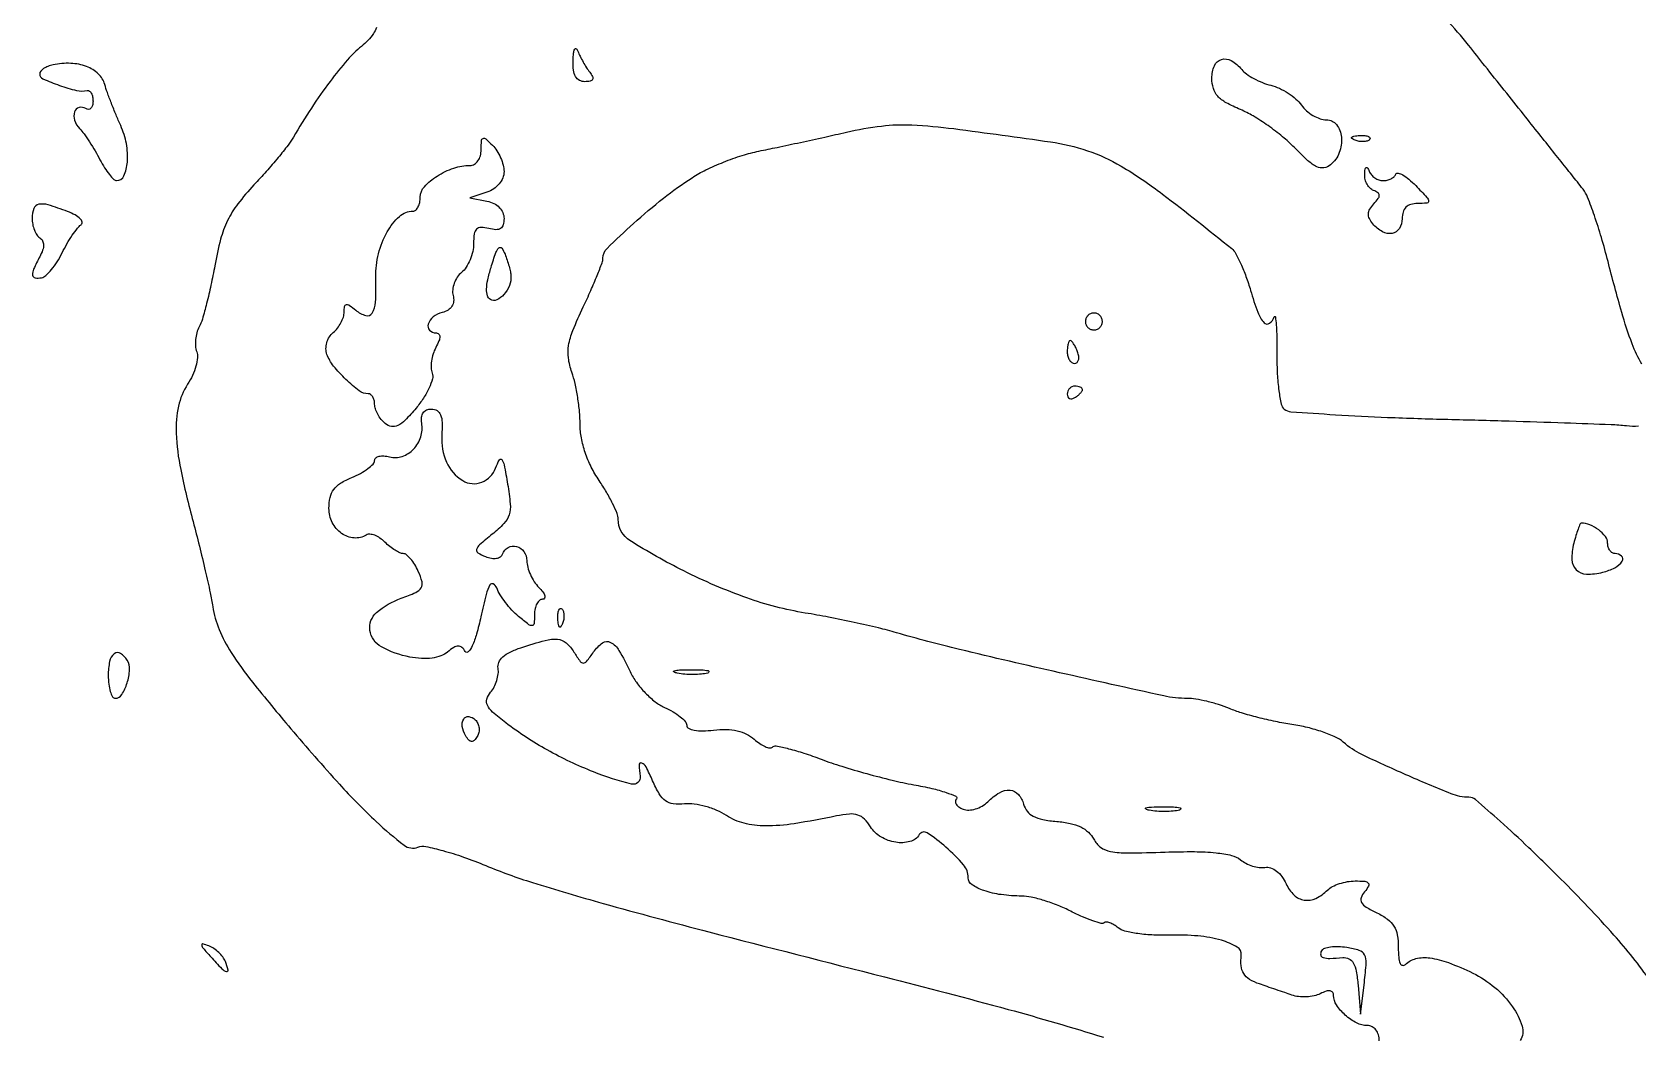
# Model space of a CAD drawing. Extents: x 0 to 5034, y 0 to 2560.
# Drawn here: x 4021 to 4232, y 578.8 to 710.5 of the extents above; entities that cross this region are included whole.
import ezdxf

# ---------------------------------------------------------------- set-up
doc = ezdxf.new("R2010")
doc.units = 0

msp = doc.modelspace()

# ---------------------------------------------------------------- linework, layer by layer
for points in [[(4066.253679, 711.113965, -0.052267), (4065.840935, 710.312047, -0.045389), (4065.152119, 709.443486, -0.035783), (4064.263856, 708.635589, 0.048765), (4062.440042, 706.888312, 0.016687), (4060.146477, 704.028771, 0.015659), (4057.697117, 700.534099, 0.013351), (4055.331867, 696.704734, -0.032965), (4054.628494, 695.65991, -0.00798), (4053.327251, 694.032136, -0.008152), (4051.77105, 692.209248, -0.008022), (4050.148001, 690.42809, 0.024762), (4048.028183, 687.939342, 0.050988), (4046.683538, 685.766275, 0.048458), (4045.766412, 683.295182, 0.020377), (4044.999627, 679.83037, -0.008497), (4044.498709, 677.28135, -0.009647), (4043.930248, 674.857096, -0.008945), (4043.372034, 672.820409, -0.051757), (4042.949707, 671.789533, 0.056004), (4042.642396, 671.020912, 0.042393), (4042.47629, 670.12701, 0.04337), (4042.465486, 669.249027, 0.073137), (4042.626166, 668.531812, -0.11775), (4042.730297, 667.747447, -0.042604), (4042.519324, 666.63603, -0.039357), (4042.070232, 665.411145, -0.037504), (4041.428691, 664.250824, 0.09325), (4040.234219, 661.378321, 0.062032), (4039.933409, 657.81459, 0.041442), (4040.521635, 653.038076, 0.013952), (4042.145487, 646.203558, -0.004236), (4042.972858, 642.999432, -0.004084), (4043.756303, 639.742487, -0.00404), (4044.399794, 636.862337, -0.014852), (4044.737772, 635.026187, 0.059987), (4045.570117, 632.043784, 0.044381), (4047.155104, 629.004467, 0.026893), (4049.950987, 625.114327, 0.006513), (4054.994439, 619.003195, 0.007952), (4061.377546, 611.709263, 0.021472), (4066.206131, 606.806178, 0.023633), (4069.86716, 603.70461, 0.261211), (4071.698776, 603.437904, -0.142712), (4072.710145, 603.521937, -0.016052), (4074.976272, 602.984846, -0.018436), (4077.68556, 602.141767, -0.013983), (4080.591195, 601.026413, 0.023045), (4086.747064, 598.790523, 0.00754), (4096.007979, 596.054813, 0.004751), (4109.930847, 592.311443, 0.001153), (4133, 586.400157, -0.00434), (4149.223276, 582.13271, -0.009067), (4161.76006, 578.472931, -0.009498)], [(4232.479981, 666.873961, -0.036212), (4231.220641, 669.56031, -0.022705), (4229.846267, 673.699621, -0.006127), (4228.048584, 680.378723, 0.00928), (4227.183459, 683.514097, 0.011244), (4226.252053, 686.419059, 0.009924), (4225.369254, 688.818075, 0.072786), (4224.765615, 689.877831, 0.001868), (4224.019519, 690.825746, 0.000297), (4222.549899, 692.676353, 0.000329), (4220.81566, 694.85457, 0.000288), (4219, 697.129279, -0.000383), (4216.933462, 699.719299, -0.000214), (4214.422392, 702.874174, -0.000213), (4211.886391, 706.065967, -0.000347), (4209.735802, 708.77892, 0.022755), (4206.763615, 712.201453, 0.042456)], [(4233.603872, 585.862192, 0.030692), (4228.833608, 591.89033, 0.01366), (4221.864939, 599.25, 0.0058), (4217.648166, 603.369762, 0.008808), (4213.879778, 606.842188, 0.004234), (4210.628797, 609.684696, 0.179387), (4209.778239, 610, -0.096133), (4207.427422, 610.4562, -0.007466), (4201.493129, 612.953212, -0.008734), (4195.697103, 615.616215, -0.070595), (4193.26948, 617.238518, 0.076449), (4192.256924, 617.89825, 0.023451), (4190.555914, 618.573655, 0.022863), (4188.554223, 619.160882, 0.023187), (4186.516612, 619.559677, -0.014477), (4184.371868, 619.940788, -0.011026), (4182.046961, 620.477462, -0.011175), (4179.888451, 621.077785, -0.025547), (4178.29873, 621.648543, 0.021933), (4176.893093, 622.164702, 0.017706), (4175.343997, 622.597857, 0.018057), (4173.883572, 622.895629, 0.043205), (4172.782119, 622.982461, -0.056031), (4169.677719, 623.307304, -0.001444), (4155.981718, 626.356964, -0.003297), (4142.85098, 629.4117, -0.011996), (4134.575034, 631.605829, 0.012134), (4132.189676, 632.237539, 0.0054), (4129.018485, 632.959406, 0.005341), (4125.644029, 633.651654, 0.007196), (4122.575034, 634.201437, -0.045007), (4114.90972, 636.181772, -0.03051), (4106.611059, 639.727395, -0.024585), (4099.548844, 643.714299, -0.257393), (4098, 646.523685, 0.096935), (4097.85174, 647.281238, 0.017867), (4097.265625, 648.585767, 0.018584), (4096.457083, 650.082974, 0.015979), (4095.5, 651.595138, -0.033834), (4094.458786, 653.377965, -0.033751), (4093.666571, 655.286366, -0.035142), (4093.166683, 657.198223, -0.046405), (4093, 658.990324, 0.023881), (4092.921238, 660.638448, 0.015588), (4092.680655, 662.527454, 0.015686), (4092.329936, 664.358762, 0.028717), (4091.912868, 665.820103, -0.049329), (4091.458216, 667.703654, -0.077958), (4091.486951, 669.361591, -0.054041), (4092.053613, 671.325496, -0.013249), (4093.412868, 674.407401, 0.006191), (4094.403846, 676.571062, 0.008433), (4095.24003, 678.547463, 0.005921), (4095.889634, 680.214679, 0.090167), (4096, 680.821712, -0.202219), (4096.539851, 682.101942, -0.009565), (4100.019923, 685.367134, -0.016395), (4103.95105, 688.689281, -0.022621), (4107.702059, 691.387675, -0.032404), (4109.516305, 692.411066, -0.017788), (4111.853105, 693.435713, -0.017667), (4114.30867, 694.310788, -0.026895), (4116.5, 694.877864, 0.002407), (4118.875411, 695.369936, 0.001137), (4121.936221, 696.026648, 0.001127), (4125.137, 696.728562, 0.001591), (4127.985008, 697.369358, -0.025869), (4132.60923, 698.176322, -0.04215), (4136.587606, 698.32276, -0.020934), (4142.106435, 697.828503, -0.002262), (4154.793905, 696.09609, -0.047219), (4159.643145, 694.93713, -0.050804), (4164.063982, 692.907044, -0.030501), (4169.529677, 689.223756, -0.006371), (4178.61366, 682.075434, -0.100027), (4179.125971, 681.457168, -0.017469), (4179.798112, 680.09241, -0.018349), (4180.481658, 678.410394, -0.015551), (4181.081975, 676.587934, 0.016605), (4182.038113, 673.705713, 0.095154), (4182.866751, 672.333484, 0.384763), (4183.579422, 672.259673, 0.15565), (4184.206005, 673.118016, -0.787311), (4184.346226, 673.106088, -0.021644), (4184.457649, 672.085439, -0.012439), (4184.52854, 670.339506, -0.005512), (4184.539339, 668.032878, 0.01519), (4184.597926, 665.595917, 0.020631), (4184.808097, 663.405822, 0.018068), (4185.116347, 661.642481, 0.168811), (4185.509504, 660.992011, 0.156731), (4186.379791, 660.642658, 0.002088), (4192.241549, 660.251545, 0.005728), (4199.083016, 659.902387, 0.003703), (4207.009504, 659.647636, -0.001116), (4215.074024, 659.43021, -0.001517), (4222.350733, 659.195663, -0.001002), (4228.459723, 658.967932, -0.017139), (4230.461078, 658.820487, 0.038503), (4232.053814, 658.771343, 0.127161)], [(4198, 578, 0.071973), (4197.885957, 578.788161, 0.094927), (4197.553571, 579.431818, 0.107897), (4197.046083, 579.850552, 0.119287), (4196.428571, 580, -0.120416), (4195.024996, 580.342999, -0.06276), (4193.534252, 581.373219, -0.063722), (4192.378988, 582.707928, -0.147604), (4192, 583.963755, 0.15279), (4191.87342, 584.368313, 0.211713), (4191.553044, 584.563444, 0.114307), (4191.012705, 584.510413, 0.034926), (4190.25, 584.192183, -0.064222), (4189.433938, 583.906415, -0.039933), (4188.426563, 583.776004, -0.039526), (4187.394057, 583.807086, -0.05635), (4186.5, 584.0086, 0.000561), (4185.572502, 584.329555, 0.000301), (4184.426562, 584.72389, 0.000299), (4183.256879, 585.124827, 0.000468), (4182.25, 585.468232, -0.055033), (4180.964585, 586.06978, -0.115043), (4180.181201, 586.839711, -0.118602), (4179.833042, 587.859885, -0.060644), (4179.871626, 589.220143, 0.30817), (4179.345743, 590.313339, 0.061874), (4177.248389, 591.20246, 0.047177), (4174.176697, 591.771209, 0.030376), (4170.554081, 591.872915, -0.019852), (4168.354894, 591.888381, -0.023276), (4166.278597, 592.082609, -0.023074), (4164.563557, 592.405259, -0.115669), (4163.694908, 592.838241, 0.035467), (4163.132044, 593.241624, 0.051343), (4162.581156, 593.506593, 0.06439), (4162.12015, 593.608292, 0.222024), (4161.839777, 593.506443, -0.269054), (4161.474472, 593.409367, -0.016637), (4160.359822, 593.753183, -0.021034), (4158.996807, 594.288954, -0.013724), (4157.470344, 595.015119, 0.022766), (4155.79353, 595.775949, 0.019793), (4153.97505, 596.420952, 0.02026), (4152.28152, 596.872838, 0.053767), (4151.038558, 597.013655, -0.031515), (4148.322119, 597.199719, -0.049851), (4146.051876, 597.733718, -0.064944), (4144.492541, 598.506952, -0.250222), (4144, 599.42954, 0.179765), (4143.376656, 601.107291, 0.034937), (4141.063232, 603.439731, 0.034825), (4138.597448, 605.314328, 0.422094), (4137.550677, 605.081997, -0.190514), (4136.333126, 604.17414, -0.106091), (4134.457898, 604.075036, -0.094782), (4132.524083, 604.775659, -0.119554), (4131.167854, 606.10283, 0.055898), (4130.349338, 607.136133, 0.120529), (4129.489219, 607.662634, 0.09917), (4128.370443, 607.788118, 0.030271), (4126.677307, 607.538244, -0.012864), (4121.130172, 606.521271, -0.039988), (4117.342018, 606.234114, -0.060284), (4114.534826, 606.585985, -0.084915), (4112.230516, 607.59998, 0.045531), (4110.982452, 608.270446, 0.032833), (4109.489611, 608.792353, 0.033391), (4107.991233, 609.102218, 0.059518), (4106.734116, 609.125191, -0.052993), (4105.237498, 609.133069, -0.129558), (4104.217771, 609.527216, -0.105514), (4103.399317, 610.434387, -0.02852), (4102.523258, 612.172967, 0.016361), (4101.665085, 613.984306, 0.191704), (4101.087202, 614.4879, 0.525583), (4100.744706, 614.238282, 0.032458), (4100.881579, 612.75, -0.535239), (4099.767862, 611.723811, -0.035101), (4094.775738, 613.31487, -0.032259), (4088.681835, 616.207656, -0.03589), (4083.235339, 619.771747, -0.016075), (4081.508645, 621.177643, -0.09852), (4080.808922, 622.081287, -0.193633), (4080.744864, 622.88076, -0.097847), (4081.23528, 623.783495, 0.055075), (4081.698863, 624.486945, 0.042329), (4082.047184, 625.339077, 0.043434), (4082.237375, 626.2033, 0.074544), (4082.223383, 626.939355, -0.148728), (4082.322667, 627.714, -0.103913), (4082.844789, 628.430334, -0.071781), (4083.81008, 629.077418, -0.032657), (4085.223442, 629.645118, -0.012856), (4088.411684, 630.5998, -0.087331), (4090.043046, 630.748684, -0.159899), (4091.158644, 630.276594, -0.073913), (4092.192151, 629.063926, 0.014635), (4093.003421, 627.845732, 0.244851), (4093.421791, 627.631231, 0.229319), (4093.854571, 627.844217, 0.012902), (4094.769047, 629.080655, -0.084961), (4095.955822, 630.279049, -0.286001), (4097.009453, 630.346178, -0.139242), (4098.106261, 629.282196, -0.020207), (4099.567128, 626.49978, 0.046722), (4100.400692, 625.097896, 0.034172), (4101.565382, 623.70988, 0.03482), (4102.86297, 622.537537, 0.062181), (4104.093888, 621.798147, -0.028311), (4105.206537, 621.228295, -0.037085), (4106.14633, 620.579716, -0.04061), (4106.812417, 619.947414, -0.184615), (4107, 619.456689, 0.283801), (4107.243589, 619.062101, 0.071546), (4107.991834, 618.812621, 0.048945), (4109.121431, 618.720732, 0.024899), (4110.544612, 618.815415, -0.034461), (4112.197654, 618.8937, -0.050132), (4113.645364, 618.71656, -0.05716), (4114.874497, 618.287115, -0.071431), (4115.875764, 617.612432, 0.033383), (4116.603834, 617.037011, 0.04994), (4117.31392, 616.646983, 0.063283), (4117.906739, 616.479024, 0.238126), (4118.262857, 616.59619, -0.250002), (4118.742493, 616.742164, -0.012553), (4120.396122, 616.373026, -0.017692), (4122.408534, 615.794103, -0.011638), (4124.681705, 614.993152, 0.014793), (4127.367048, 614.065978, 0.008506), (4130.651703, 613.100587, 0.008494), (4133.987257, 612.242266, 0.014023), (4136.834731, 611.644781, -0.012349), (4139.214118, 611.153822, -0.023489), (4141.094826, 610.622881, -0.025671), (4142.378648, 610.119835, -0.52455), (4142.441603, 609.773539, 0.189782), (4142.299141, 609.446885, 0.156194), (4142.402672, 609.078155, 0.101777), (4142.764552, 608.717049, 0.053818), (4143.331173, 608.426411, 0.102955), (4144.069179, 608.306388, 0.062817), (4144.942652, 608.455819, 0.058938), (4145.813511, 608.837064, 0.06384), (4146.54573, 609.402873, -0.063711), (4148.088911, 610.595969, -0.151606), (4149.48579, 610.923004, -0.198126), (4150.578144, 610.378899, -0.115941), (4151.272231, 609.066991, 0.10655), (4151.733759, 608.154066, 0.103487), (4152.534526, 607.500959, 0.072061), (4153.779525, 607.068846, 0.026955), (4155.615869, 606.816991, -0.031762), (4157.390318, 606.556238, -0.058912), (4158.766871, 606.089199, -0.073384), (4159.783774, 605.406429, -0.090295), (4160.477007, 604.5, 0.117507), (4161.387331, 603.433901, 0.112928), (4162.693666, 602.873555, 0.047746), (4164.959168, 602.680784, 0.006109), (4169.84692, 602.792008, -0.009948), (4173.699498, 602.850087, -0.023956), (4176.546858, 602.699824, -0.031115), (4178.593909, 602.363514, -0.117456), (4179.750544, 601.792067, 0.055173), (4180.469452, 601.318499, 0.042346), (4181.340756, 600.962774, 0.043439), (4182.22475, 600.768668, 0.074423), (4182.978023, 600.783168, -0.127512), (4183.723499, 600.719022, -0.080631), (4184.493511, 600.297956, -0.06834), (4185.202602, 599.571071, -0.052301), (4185.766515, 598.613098, 0.094109), (4186.802828, 597.146636, 0.156634), (4188.148037, 596.484848, 0.15005), (4189.670583, 596.717178, 0.084222), (4191.210123, 597.810123, -0.078991), (4191.839273, 598.266675, -0.037991), (4192.762067, 598.650474, -0.036448), (4193.807659, 598.91227, -0.043145), (4194.822445, 599, -0.018704), (4196.091579, 598.952507, -0.196441), (4196.547425, 598.725094, -0.321846), (4196.58646, 598.325394, -0.041855), (4196.067243, 597.581023, 0.085672), (4195.61918, 596.801716, 0.223886), (4195.675588, 596.174098, 0.126133), (4196.273461, 595.571044, 0.021991), (4197.694799, 594.80414, -0.044001), (4199.086808, 593.972064, -0.098206), (4199.922457, 593.071998, -0.096922), (4200.357691, 591.913164, -0.042093), (4200.492898, 590.266015, 0.020575), (4200.5441, 588.950791, 0.081124), (4200.737652, 588.166486, 0.255258), (4201.05275, 587.918326, 0.242775), (4201.442898, 588.042898, -0.141192), (4202.81026, 588.798557, -0.088565), (4204.648173, 588.886234, -0.058429), (4207.076272, 588.27728, -0.022454), (4210.274627, 586.897232, -0.062131), (4213.183205, 585.006738, -0.064461), (4215.497407, 582.480365, -0.077017), (4216.753462, 579.939561, -0.218104), (4216.514451, 578.023382, 0.128074)]]:
    msp.add_lwpolyline(points, format="xyb")
for points in [[(4094.256717, 705.25, -0.04693), (4094.6363, 704.664463, -0.242314), (4094.638507, 704.290345, -0.234996), (4094.333522, 704.063453, -0.044529), (4093.622445, 704, -0.121902), (4092.906619, 704.177153, -0.144526), (4092.409311, 704.661578, -0.098532), (4092.135022, 705.503271, -0.03684), (4092.078947, 706.75, -0.016978), (4092.14239, 707.761279, -0.093511), (4092.294265, 708.283373, -0.491596), (4092.493713, 708.321199, -0.123079), (4092.71322, 708, 0.024531), (4092.997251, 707.334931, 0.014696), (4093.395694, 706.573437, 0.014699), (4093.837886, 705.837174, 0.024679)], [(4179.918573, 705.598113, 0.0663), (4180.55248, 705.012678, 0.029358), (4181.522896, 704.411604, 0.028421), (4182.640937, 703.886568, 0.03409), (4183.7463, 703.527539, -0.0477), (4184.865417, 703.130113, -0.034438), (4186.024916, 702.488509, -0.035023), (4187.051573, 701.717276, -0.06145), (4187.761986, 700.929426, 0.059654), (4188.422825, 700.191257, 0.047956), (4189.287271, 699.566769, 0.049572), (4190.21372, 699.141083, 0.083103), (4191.056704, 699, -0.231713), (4192.375176, 698.354319, -0.143423), (4193.020084, 696.716493, -0.114129), (4192.739007, 694.678641, -0.129145), (4191.592499, 693.076767, -0.138927), (4190.71994, 692.690621, -0.147417), (4189.796571, 692.832231, -0.073322), (4188.626436, 693.617878, -0.015267), (4186.842499, 695.341479, 0.027534), (4185.289319, 696.770179, 0.018771), (4183.380297, 698.224701, 0.018957), (4181.426995, 699.492308, 0.035789), (4179.75, 700.33613, -0.026376), (4177.868169, 701.239076, -0.083039), (4176.770557, 702.101211, -0.112245), (4176.196431, 703.113945, -0.073174), (4176, 704.448973, -0.099549), (4176.331407, 706.097013, -0.225891), (4177.256237, 706.923963, -0.207424), (4178.550944, 706.762865, -0.086523)], [(4023.75, 706.215299, 0.042351), (4023.080275, 706.016462, 0.055077), (4022.514062, 705.719307, 0.066558), (4022.126271, 705.374868, 0.179804), (4022, 705.035084, 0.295817), (4022.428401, 704.374349, 0.020505), (4024.589492, 703.51285, 0.026335), (4026.852041, 702.848326, 0.112557), (4028.25, 702.835962, -0.21569), (4028.535429, 702.775261, -0.111224), (4028.779687, 702.493853, -0.076778), (4028.945197, 702.026039, -0.046733), (4029, 701.440983, -0.06068), (4028.932339, 700.885513, -0.129571), (4028.726548, 700.50893, -0.191518), (4028.42208, 700.36763, -0.153598), (4028.069098, 700.457295, 0.201674), (4027.170034, 700.598297, 0.261445), (4026.57256, 700.03734, 0.158958), (4026.583486, 698.923588, 0.108608), (4027.240809, 697.83062, -0.032177), (4027.822115, 697.131283, -0.012091), (4028.546938, 696.083057, -0.011919), (4029.283398, 694.900422, -0.014193), (4029.91898, 693.75, 0.020445), (4030.518176, 692.69676, 0.028194), (4031.145451, 691.807812, 0.027711), (4031.722937, 691.157667, 0.199877), (4032.101592, 691, 0.298021), (4033.061397, 691.627847, 0.084708), (4033.512082, 693.444128, 0.064524), (4033.379863, 695.860783, 0.060256), (4032.638696, 698.224151, -0.00769), (4032.02733, 699.635106, -0.006233), (4031.413944, 701.166229, -0.006305), (4030.8837, 702.5924, -0.016205), (4030.547163, 703.639607, 0.136852), (4029.699056, 705.021195, 0.096804), (4028.143788, 705.985952, 0.080975), (4026.072164, 706.407229, 0.060818)], [(4083, 692.18806, -0.096867), (4082.837585, 691.357589, -0.077346), (4082.367149, 690.573938, -0.072245), (4081.644753, 689.925469, -0.067126), (4080.75, 689.489682), (4078.5, 688.746101), (4080.75, 688.3035, -0.065296), (4081.66519, 687.995496, -0.084412), (4082.383526, 687.478896, -0.093431), (4082.839985, 686.800952, -0.101916), (4083, 686.024069, -0.065919), (4082.889565, 685.190052, -0.183593), (4082.548976, 684.719412, -0.161861), (4081.947141, 684.559132, -0.048818), (4081, 684.710251, 0.054652), (4079.983913, 684.860267, 0.206754), (4079.398043, 684.632775, 0.166319), (4079.084562, 684.004851, 0.033366), (4079, 682.739076, -0.054952), (4078.884188, 681.688508, -0.043127), (4078.538953, 680.594921, -0.044428), (4078.031791, 679.622625, -0.077275), (4077.430477, 678.942301, 0.071938), (4076.864101, 678.315051, 0.059702), (4076.455173, 677.513102, 0.061567), (4076.257422, 676.665895, 0.090775), (4076.314302, 675.906107, -0.086907), (4076.377282, 675.14352, -0.120616), (4076.155296, 674.497645, -0.114177), (4075.647666, 674.003138, -0.072415), (4074.883825, 673.679871, 0.102756), (4073.702365, 673.093677, 0.150816), (4073.046384, 672.147185, 0.267999), (4073.220131, 671.359149, 0.210555), (4074.035184, 671, -0.173972), (4074.413991, 670.864082, -0.223604), (4074.570305, 670.533623, -0.098968), (4074.455239, 669.952365, -0.024672), (4074.03877, 669.072442, 0.046957), (4073.684634, 668.229081, 0.040334), (4073.47167, 667.29033, 0.042269), (4073.42, 666.40002, 0.085178), (4073.556844, 665.712461, -0.160397), (4073.593654, 664.951309, -0.04037), (4073.161835, 663.770014, -0.037044), (4072.420458, 662.429575, -0.03007), (4071.440251, 661.111362, -0.01803), (4070.016439, 659.538062, -0.08453), (4069.034107, 658.821048, -0.163439), (4068.210269, 658.706762, -0.12732), (4067.386993, 659.093788, -0.051729), (4066.856267, 659.635986, -0.042436), (4066.407429, 660.31141, -0.04411), (4066.100324, 661.011222, -0.081523), (4066, 661.622445, 0.059584), (4065.936996, 662.149262, 0.078463), (4065.751197, 662.595343, 0.096794), (4065.47607, 662.894095, 0.159727), (4065.15301, 663, -0.1622), (4063.984201, 663.389405, -0.029987), (4062.229617, 664.87675, -0.032843), (4060.607542, 666.646006, -0.080578), (4059.74003, 668.176887, -0.089075), (4059.608836, 668.91006, -0.069429), (4059.721389, 669.713112, -0.068507), (4060.052447, 670.465152, -0.081828), (4060.559441, 671.049332, 0.053965), (4061.110688, 671.617541, 0.042931), (4061.576836, 672.334319, 0.044349), (4061.895443, 673.083377, 0.078541), (4062, 673.744889, -0.04144), (4062.061369, 674.484078, -0.323671), (4062.293203, 674.712998, -0.19564), (4062.696916, 674.617027, -0.018236), (4063.524166, 673.979944, 0.097206), (4064.84016, 673.262857, 0.344872), (4065.681305, 673.578585, 0.126237), (4066.125775, 675.034124, 0.016325), (4066.167041, 678.314706, -0.065509), (4066.510263, 681.400771, -0.067505), (4067.640082, 684.259322, -0.079212), (4069.259482, 686.30632, -0.188021), (4071.038955, 687, 0.184245), (4071.40583, 687.13994, 0.09038), (4071.717693, 687.540349, 0.070247), (4071.929048, 688.135597, 0.050273), (4072, 688.839485, -0.189083), (4072.536516, 690.207491, -0.064386), (4074.20568, 691.598336, -0.059969), (4076.393649, 692.64529, -0.081809), (4078.547053, 693, 0.140435), (4079.10284, 693.159244, 0.100594), (4079.574644, 693.606418, 0.08531), (4079.891598, 694.277104, 0.067921), (4080, 695.071429, -0.015801), (4080.037548, 696.259279, -0.293958), (4080.25, 696.547619, -0.279599), (4080.610465, 696.481543, -0.014708), (4081.5, 695.642857, -0.055298), (4082.074293, 694.925247, -0.038722), (4082.559375, 694.00926, -0.039128), (4082.890796, 693.046086, -0.063381)], [(4196.729167, 696.395833, -0.126455), (4196.402231, 696.202593, -0.060344), (4195.916927, 696.123424, -0.05415), (4195.359369, 696.160852, -0.051402), (4194.8125, 696.316886, -0.054073), (4194.395823, 696.538436, -0.470617), (4194.37858, 696.720685, -0.168741), (4194.670344, 696.862007, -0.018894), (4195.416667, 696.921053, -0.028489), (4196.112848, 696.910055, -0.077125), (4196.592839, 696.799335, -0.208169), (4196.77538, 696.614691, -0.296942)], [(4198.5, 691, 0.05871), (4199.034686, 691.063, 0.058864), (4199.539583, 691.248541, 0.064608), (4199.940781, 691.522305, 0.117454), (4200.166667, 691.846097, -0.37489), (4200.461244, 691.998767, -0.070367), (4201.073383, 691.754488, -0.045587), (4201.884725, 691.185845, -0.024033), (4202.785276, 690.346097, -0.005192), (4204.26609, 688.793949, -0.16275), (4204.483291, 688.318888, -0.419986), (4204.264414, 688.053189, -0.021627), (4203.035276, 688, 0.069614), (4202.140644, 687.874836, 0.125312), (4201.504409, 687.504333, 0.126923), (4201.127912, 686.878576, 0.072413), (4201, 686, -0.138752), (4200.634388, 684.70786, -0.21461), (4199.69014, 684.0667, -0.171827), (4198.400014, 684.283689, -0.093044), (4197.146238, 685.323794, -0.060276), (4196.699467, 686.017277, -0.125773), (4196.571636, 686.642496, -0.122227), (4196.758419, 687.264325, -0.055227), (4197.273794, 687.948794, 0.028271), (4197.851619, 688.63592, 0.165538), (4197.995561, 689.078294, 0.24315), (4197.815176, 689.416021, 0.063019), (4197.25, 689.708333, -0.107754), (4196.778092, 690.008237, -0.071702), (4196.390378, 690.521615, -0.067138), (4196.142309, 691.161954, -0.070833), (4196.078947, 691.833333, -0.019378), (4196.13627, 692.497581, -0.209411), (4196.271124, 692.723735, -0.436971), (4196.443361, 692.68816, -0.039934), (4196.662281, 692.25, 0.08298), (4196.954689, 691.772113, 0.064791), (4197.41017, 691.367188, 0.064977), (4197.952585, 691.093338, 0.084643)], [(4021, 686.059017, 0.047002), (4021.07428, 685.270581, 0.046372), (4021.294544, 684.506159, 0.050306), (4021.618121, 683.875031, 0.11119), (4022.002704, 683.498329, -0.133099), (4022.371313, 683.104695, -0.122593), (4022.505409, 682.566002, -0.085757), (4022.384834, 681.86817, -0.037319), (4022.002704, 681.005053, 0.015643), (4021.203581, 679.392582, 0.128794), (4021.064026, 678.592322, 0.344311), (4021.395999, 678.233623, 0.090462), (4022.233364, 678.25, 0.136075), (4022.805322, 678.540878, 0.033815), (4023.537512, 679.307813, 0.032066), (4024.286022, 680.333309, 0.027413), (4024.941059, 681.5, -0.016218), (4025.579526, 682.699276, -0.017574), (4026.278529, 683.822196, -0.017331), (4026.941742, 684.73835, -0.077085), (4027.423811, 685.192584, 0.304058), (4027.564196, 685.545462, 0.146064), (4027.319026, 685.992337, 0.07165), (4026.647922, 686.48771, 0.032385), (4025.651016, 686.942584, 0.015776), (4023.108703, 687.818427, 0.122599), (4021.865418, 687.888429, 0.265784), (4021.222258, 687.338637, 0.0862)], [(4083.914402, 678.5, -0.107083), (4083.710873, 677.22615, -0.085717), (4082.991438, 676.033547, -0.105479), (4082.051017, 675.323377, -0.252731), (4081.205705, 675.372867, -0.18648), (4080.826152, 675.873706, -0.075295), (4080.713576, 676.738387, -0.049439), (4080.861314, 677.967346, -0.019839), (4081.293944, 679.606097, -0.008988), (4081.925653, 681.539766, -0.119532), (4082.32802, 682.165213, -0.453572), (4082.704093, 682.131104, -0.063576), (4083.129757, 681.355115, -0.01388), (4083.413119, 680.571514, -0.012758), (4083.661236, 679.75119, -0.012875), (4083.844915, 679.008501, -0.040468)], [(4159.552786, 673.08541, 0.099038), (4159.401684, 672.679226, 0.097945), (4159.417584, 672.244476, 0.097945), (4159.597789, 671.848514, 0.099038), (4159.91459, 671.552786, 0.099038), (4160.320774, 671.401684, 0.097945), (4160.755524, 671.417584, 0.097945), (4161.151486, 671.597789, 0.099038), (4161.447214, 671.91459, 0.099038), (4161.598316, 672.320774, 0.097945), (4161.582416, 672.755524, 0.097945), (4161.402211, 673.151486, 0.099038), (4161.08541, 673.447214, 0.099038), (4160.679226, 673.598316, 0.097945), (4160.244476, 673.582416, 0.097945), (4159.848514, 673.402211, 0.099038)], [(4157, 668.5, 0.062722), (4157.07223, 667.926468, 0.08088), (4157.284531, 667.440625, 0.098158), (4157.599211, 667.115494, 0.152681), (4157.968615, 667, 0.184534), (4158.289193, 667.122486, 0.147206), (4158.483616, 667.440625, 0.100118), (4158.511135, 667.925634, 0.055937), (4158.361626, 668.5, 0.02136), (4158.112506, 669.074558, 0.030395), (4157.839659, 669.559375, 0.030693), (4157.579329, 669.912889, 0.222225), (4157.393011, 670, 0.289661), (4157.241071, 669.903916, 0.046727), (4157.115447, 669.559375, 0.039339), (4157.028469, 669.074824, 0.024748)], [(4157, 662.940983, 0.108972), (4157.078288, 662.586039, 0.182303), (4157.29375, 662.3746, 0.161196), (4157.6179, 662.343488, 0.082592), (4158, 662.5, 0.029505), (4158.382774, 662.768994, 0.035638), (4158.70625, 663.066025, 0.038439), (4158.934461, 663.34829, 0.151918), (4159, 663.559017, 0.210953), (4158.92554, 663.727648, 0.081139), (4158.70625, 663.870461, 0.061769), (4158.382849, 663.967655, 0.042167), (4158, 664, 0.105053), (4157.618444, 663.918938, 0.099167), (4157.29375, 663.688914, 0.09642), (4157.076123, 663.345238, 0.093332)], [(4074.827561, 657.509239, 0.120944), (4075.438464, 654.023058, 0.15485), (4077.579097, 651.589527, 0.234351), (4080.0775, 651.384975, 0.212277), (4081.899566, 653.25, -0.03505), (4082.386342, 654.324193, -0.548821), (4082.718449, 654.347937, -0.112919), (4083.019326, 653.662087, -0.005149), (4083.476434, 651.124552, -0.018877), (4083.817102, 648.522463, -0.098062), (4083.668793, 647.088619, -0.117716), (4082.996842, 645.949428, -0.032607), (4081.450643, 644.542343, 0.009175), (4079.797065, 643.173451, 0.143455), (4079.40132, 642.564106, 0.340133), (4079.578004, 642.101293, 0.046029), (4080.572475, 641.610562, 0.050073), (4081.340124, 641.401126, 0.078511), (4082.022864, 641.394584, 0.104656), (4082.533676, 641.584335, 0.172898), (4082.814257, 641.942771, -0.186406), (4083.536142, 642.816837, -0.197216), (4084.637506, 642.952377, -0.173713), (4085.62083, 642.263682, -0.155184), (4086, 641.071429, 0.066533), (4086.114007, 640.218448, 0.039086), (4086.461607, 639.247768, 0.038394), (4086.969873, 638.314634, 0.052522), (4087.571429, 637.571429, -0.032428), (4088.102231, 636.966917, -0.08714), (4088.366518, 636.461607, -0.216722), (4088.328704, 636.144783, -0.262054), (4088.071429, 636, 0.179624), (4087.662501, 635.848196, 0.091763), (4087.314732, 635.415375, 0.071767), (4087.079204, 634.771275, 0.051866), (4087, 634.009787, -0.019454), (4086.952988, 632.801974, -0.357737), (4086.705466, 632.544097, -0.197877), (4086.261151, 632.667985, -0.007646), (4084.905263, 633.759787, -0.032289), (4084.046513, 634.572349, -0.023555), (4083.198532, 635.576313, -0.023953), (4082.48246, 636.608816, -0.047356), (4082.036663, 637.5, 0.174439), (4081.591408, 638.013237, 0.417169), (4081.154081, 637.887655, 0.062972), (4080.667286, 636.65076, 0.007097), (4079.963803, 633.712162, -0.013772), (4079.38736, 631.438694, -0.036822), (4078.81537, 629.869146, -0.081649), (4078.310437, 629.10848, -0.495157), (4077.908618, 629.14786, 0.074973), (4077.456018, 629.681685, 0.189834), (4076.985104, 629.84969, 0.13439), (4076.409882, 629.671945, 0.031473), (4075.587177, 629.072351, -0.08543), (4074.699015, 628.561132, -0.055083), (4073.543365, 628.276146, -0.047069), (4072.165641, 628.224244, -0.032269), (4070.611445, 628.413115, -0.07942), (4066.884681, 629.748007, -0.235513), (4065.381791, 631.917938, -0.257807), (4066.267537, 634.260604, -0.089668), (4069.498396, 636.135581, 0.018498), (4071.396307, 636.902376, 0.146943), (4072.104322, 637.514337, 0.208707), (4072.227501, 638.304036, 0.042715), (4071.742495, 639.665816, 0.030107), (4071.268482, 640.559397, 0.038564), (4070.7238, 641.314334, 0.042637), (4070.189509, 641.846575, 0.176358), (4069.768056, 642, -0.108955), (4069.317126, 642.099442, -0.030882), (4068.681399, 642.443325, -0.029546), (4067.992646, 642.931579, -0.02742), (4067.347952, 643.509191, 0.04694), (4066.701868, 644.044153, 0.057899), (4066.009389, 644.406522, 0.068797), (4065.376175, 644.554158, 0.162729), (4064.910432, 644.444644, -0.159757), (4063.308165, 644.058077, -0.135658), (4061.666003, 644.65708, -0.122025), (4060.440915, 646.086686, -0.116944), (4060, 647.946067, -0.053576), (4060.154863, 649.38717, -0.106142), (4060.627286, 650.429362, -0.09654), (4061.520897, 651.247323, -0.039031), (4063, 652, 0.026448), (4064.14875, 652.548664, 0.03563), (4065.11875, 653.169988, 0.038557), (4065.810586, 653.774332, 0.196398), (4066, 654.237952, -0.220381), (4066.156402, 654.575563, -0.116126), (4066.5767, 654.79008, -0.078164), (4067.211255, 654.843956, -0.04615), (4067.963232, 654.719866, 0.146276), (4069.623157, 654.777512, 0.121704), (4071.118197, 655.730357, 0.114417), (4072.06121, 657.32766, 0.118878), (4072.187083, 659.153624, -0.068524), (4072.163189, 659.924548, -0.125868), (4072.38088, 660.509504, -0.142849), (4072.828001, 660.87132, -0.099465), (4073.468467, 661, -0.138773), (4074.203052, 660.792116, -0.163418), (4074.664095, 660.239446, -0.087845), (4074.867216, 659.216651, -0.022015)], [(4223.553053, 643.355355, 0.066127), (4223.308471, 641.216243, 0.194182), (4223.877385, 639.877385, 0.194182), (4225.216243, 639.308471, 0.066127), (4227.355355, 639.553053, 0.057725), (4228.945766, 640.153917, 0.126284), (4229.911259, 641.014117, 0.36982), (4229.833937, 641.67382, 0.188609), (4229, 642, -0.138107), (4228.618662, 642.107379, -0.100138), (4228.29375, 642.409197, -0.085896), (4228.074991, 642.860624, -0.070083), (4228, 643.393011, 0.165712), (4227.70921, 644.246314, 0.067617), (4226.825576, 645.118521, 0.064215), (4225.663776, 645.776964, 0.097142), (4224.526621, 646, 0.302848), (4224.378746, 645.901389, 0.010449), (4224.112841, 645.223136, 0.016385), (4223.829849, 644.369082, 0.010324)], [(4090.683114, 632.8125, -0.054073), (4090.461564, 632.395823, -0.470617), (4090.279315, 632.37858, -0.168741), (4090.137993, 632.670344, -0.018894), (4090.078947, 633.416667, -0.028489), (4090.089945, 634.112848, -0.077125), (4090.200665, 634.592839, -0.208169), (4090.385309, 634.77538, -0.296942), (4090.604167, 634.729167, -0.126455), (4090.797407, 634.402231, -0.060344), (4090.876576, 633.916927, -0.05415), (4090.839148, 633.359369, -0.051402)], [(4031, 626, 0.029452), (4031.067761, 624.850616, 0.045939), (4031.273955, 623.88125, 0.057958), (4031.573672, 623.204997, 0.265439), (4031.932612, 623, 0.261036), (4032.778228, 623.473754, 0.061113), (4033.47661, 625.007174, 0.059232), (4033.808988, 626.764124, 0.156821), (4033.505531, 627.991051, 0.112708), (4032.622408, 628.88726, 0.320262), (4031.79405, 628.844481, 0.177015), (4031.183928, 627.846926, 0.04967)], [(4109.761659, 626.31292, -0.041951), (4108.934218, 626.169017, -0.020826), (4107.869594, 626.119272, -0.020511), (4106.754739, 626.159391, -0.028254), (4105.761659, 626.292739, -0.082665), (4105.319562, 626.45659, -0.67161), (4105.339362, 626.605813, -0.053901), (4106.071102, 626.715166, -0.008901), (4107.5, 626.747817, -0.009782), (4108.938425, 626.726931, -0.038992), (4109.814362, 626.62839, -0.417468), (4109.916221, 626.476221, -0.285845)], [(4079.487868, 617.98037, -0.051636), (4079.087434, 617.460944, -0.224971), (4078.734697, 617.324824, -0.198204), (4078.374158, 617.505984, -0.040088), (4077.940983, 618.095492, -0.098573), (4077.501983, 619.272268, -0.180453), (4077.69928, 620.26331, -0.293102), (4078.37763, 620.588475, -0.167068), (4079.225735, 620.174265, -0.090402), (4079.552181, 619.702269, -0.076613), (4079.715237, 619.117308, -0.07681), (4079.694401, 618.511839, -0.09172)], [(4171.761659, 608.31292, -0.041951), (4170.934218, 608.169017, -0.020826), (4169.869594, 608.119272, -0.020511), (4168.754739, 608.159391, -0.028254), (4167.761659, 608.292739, -0.082665), (4167.319562, 608.45659, -0.67161), (4167.339362, 608.605813, -0.053901), (4168.071102, 608.715166, -0.008901), (4169.5, 608.747817, -0.009782), (4170.938425, 608.726931, -0.038992), (4171.814362, 608.62839, -0.417468), (4171.916221, 608.476221, -0.285845)], [(4044.461054, 589.043034, 0.007454), (4045.923667, 587.474514, 0.124247), (4046.52317, 587.100168, 0.58616), (4046.740999, 587.302854, 0.031871), (4046.391296, 588.422681, 0.069808), (4046.06444, 589.012831, 0.04218), (4045.53085, 589.609679, 0.041434), (4044.887686, 590.123605, 0.056294), (4044.228748, 590.465716, 0.028092), (4043.436164, 590.71981, 0.542001), (4043.277244, 590.574908, 0.137821), (4043.463995, 590.173835, 0.006468)], [(4190.396955, 589.833269, 0.187651), (4190.298004, 589.297366, 0.274473), (4190.607678, 588.947231, 0.086934), (4191.503447, 588.823318, 0.01572), (4193.186528, 588.936951, -0.140368), (4193.997591, 588.78931, -0.152477), (4194.576782, 588.237054, -0.083456), (4194.961787, 587.148832, -0.021717), (4195.203402, 585.302105), (4195.533747, 581.5), (4196.035711, 585.670428, 0.013628), (4196.274296, 588.241461, 0.133862), (4196.059102, 589.29836, 0.203813), (4195.36923, 589.881408, 0.038476), (4193.724809, 590.253697, 0.029502), (4192.610138, 590.350628, 0.038375), (4191.586945, 590.300493, 0.042444), (4190.77963, 590.127992, 0.182455)]]:
    msp.add_lwpolyline(points, format="xyb", close=True)

doc.saveas('drawing.dxf')
